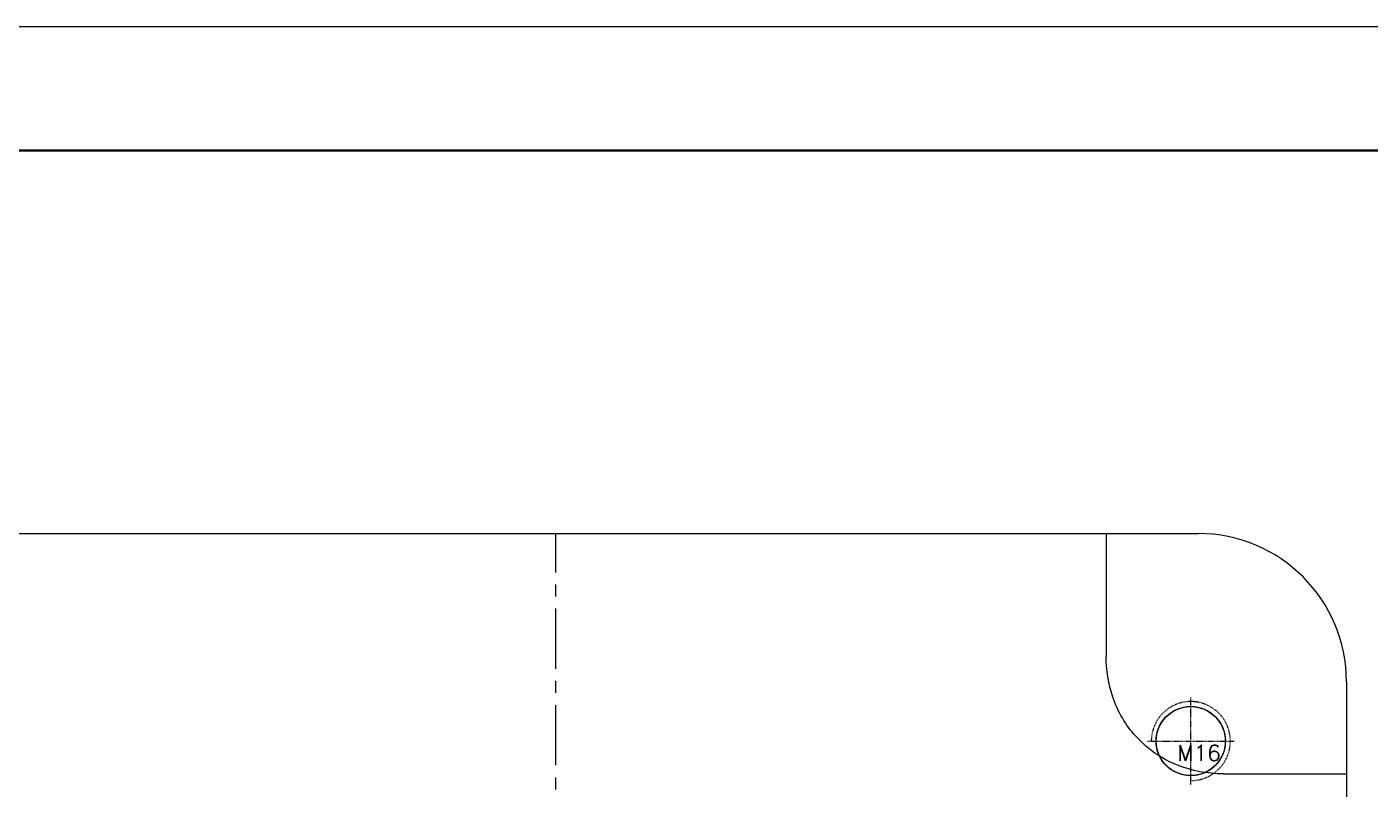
# Model space of a CAD drawing. Header units: millimetres. Extents: x 2432 to 4206, y 1282 to 1824.
# Drawn here: x 2696.3 to 2968.1, y 1669.7 to 1824 of the extents above; entities that cross this region are included whole.
import ezdxf
from ezdxf.enums import TextEntityAlignment as Align

# ---------------------------------------------------------------- set-up
doc = ezdxf.new("R2010")
doc.units = ezdxf.units.MM
doc.linetypes.add('CENTER', pattern=[0.6, 0.375, -0.075, 0.075, -0.075])
doc.linetypes.add('HIDDEN', pattern=[0.2, 0.1, -0.1])
for name, color, linetype, lineweight in [('core', 7, 'Continuous', 20), ('screw', 33, 'Continuous', 13), ('文字层', 3, 'Continuous', 18), ('粗实线层', 7, 'Continuous', 35), ('细实线层', 7, 'Continuous', 18)]:
    doc.layers.add(name, color=color, linetype=linetype, lineweight=lineweight)
doc.styles.add('TXT', font='txt.shx', dxfattribs={"bigfont": 'gbcbig.shx'})
doc.styles.add('标准', font='FSGB2312.ttf', dxfattribs={"width": 0.667})

# ---------------------------------------------------------------- blocks, each defined once
blk = doc.blocks.new('screw_m16_g')
at = {"layer": 'screw', "color": 1, "linetype": 'CENTER', "ltscale": 0.497582}
for p, q in [((0, -8.8), (0, 8.8)), ((-8.8, 0), (8.8, 0))]:
    blk.add_line(p, q, dxfattribs=at)
at = {"layer": 'screw', "linetype": 'HIDDEN', "ltscale": 0.497582}
blk.add_circle((0, 0), 7, dxfattribs=at)
at = {"layer": 'screw', "color": 92, "linetype": 'HIDDEN', "ltscale": 0.497582}
blk.add_arc((0, 0), 8, 270, 180, dxfattribs=at)
at = {"layer": 'screw', "color": 6, "style": 'TXT'}
blk.add_text('M16', height=3.2, dxfattribs=at).set_placement((-2.72, -4))
blk = doc.blocks.new('A4图框')
at = {"layer": '粗实线层'}
blk.add_line((138.5, 95), (-138.5, 95), dxfattribs=at)
at = {"layer": '细实线层'}
blk.add_line((148.5, 105), (-148.5, 105), dxfattribs=at)
at = {"layer": '文字层', "style": '标准', "width": 0.667}
blk.add_attdef('图纸编号', text='', height=5.19, rotation=180, dxfattribs=at).set_placement((-113.41, 90), align=Align.MIDDLE_CENTER)

msp = doc.modelspace()

# ---------------------------------------------------------------- linework, layer by layer
at = {"layer": 'core'}
for p, q in [((2673.28, 1721.46), (2933.28, 1721.46)), ((2914.65, 1721.46), (2914.65, 1696.55)), ((2963.28, 1691.46), (2963.28, 1431.46)), ((2938.37, 1672.83), (2963.28, 1672.83))]:
    msp.add_line(p, q, dxfattribs=at)
at = {"layer": 'core', "color": 1, "linetype": 'CENTER', "ltscale": 32.512}
msp.add_line((2803.28, 1401.46), (2803.28, 1721.46), dxfattribs=at)
at = {"layer": 'core'}
for centre in [(2931.74, 1679.46), (2931.78, 1679.46)]:
    msp.add_circle(centre, 7, dxfattribs=at)
msp.add_arc((2933.28, 1691.46), 30, 0, 90, dxfattribs=at)
for points in [[(2921.43, 1679.62), (2919.27, 1681.78), (2915.84, 1686.99), (2914.65, 1693.32), (2914.65, 1696.55)], [(2938.37, 1672.83), (2935.13, 1672.83), (2928.81, 1674.02), (2923.6, 1677.45), (2921.43, 1679.62)]]:
    msp.add_open_spline(points, degree=3, dxfattribs=at)

# ---------------------------------------------------------------- block references
at = {"xscale": 2.5, "yscale": 2.5, "zscale": 2.5}
msp.add_blockref('A4图框', (2803.28, 1561.46), dxfattribs=at)
at = {"layer": 'core'}
msp.add_blockref('screw_m16_g', (2931.78, 1679.46), dxfattribs=at)

doc.saveas('drawing.dxf')
